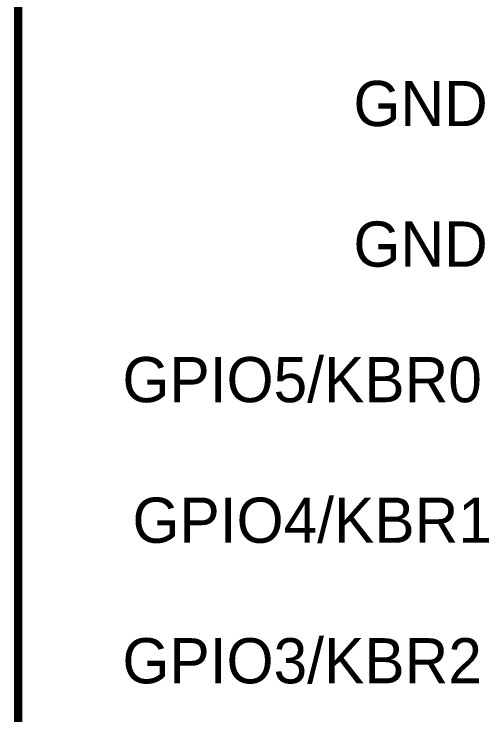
# Model space of a CAD drawing. Header units: millimetres. Extents: x 0 to 841, y 0 to 594.
# Drawn here: x 724.83 to 741.82, y 185.55 to 210.63 of the extents above; entities that cross this region are included whole.
import ezdxf

# ---------------------------------------------------------------- set-up
doc = ezdxf.new("R2010")
doc.units = ezdxf.units.MM
doc.layers.add('Sheet', color=255, linetype='Continuous')

msp = doc.modelspace()

# ---------------------------------------------------------------- linework, layer by layer
at = {"layer": 'Sheet', "const_width": 0.3}
msp.add_lwpolyline([(724.983, 322.491), (724.983, 147.489)], dxfattribs=at)

# ---------------------------------------------------------------- texts
at = {"layer": 'Sheet'}
for s, p in [('GND', (736.975, 206.624)), ('GND', (736.975, 201.593)), ('GPIO5/KBR0', (728.711, 196.742)), ('GPIO4/KBR1', (729.07, 191.711)), ('GPIO3/KBR2', (728.711, 186.681))]:
    msp.add_text(s, height=1.6171, dxfattribs=at).set_placement(p)

doc.saveas('drawing.dxf')
